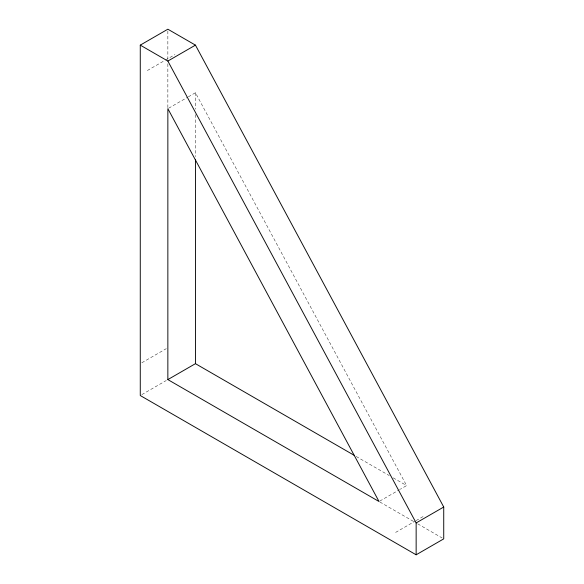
<?xml version="1.0" encoding="UTF-8"?>
<svg xmlns="http://www.w3.org/2000/svg" width="584" height="584" viewBox="0 0 584 584"><rect width="100%" height="100%" fill="white"/><g stroke="black" fill="none" stroke-linecap="round" stroke-linejoin="round"><path stroke-width="0.44" stroke-dasharray="2.92 2.19" d="M147.35 70.525L164.695 60.517M165.484 60.057L174.945 54.597M168.645 108.215L187.566 97.294M188.355 96.842L195.443 92.746L406.61 485.589L400.31 489.231M141.846 362.766L166.279 348.655M141.846 394.616L166.279 380.512M379.812 501.065L399.522 489.684M395.638 532.418L415.341 521.038M416.129 520.585L423.225 516.49M356.189 456.476L389.28 475.58M393.222 477.858L406.61 485.589M379.885 502.014L413.779 521.578M417.721 523.855L442.154 537.966M195.443 92.746L195.443 109.164M195.443 114.639L195.443 156.6M167.856 31.018L167.856 59.232M167.856 63.787L167.856 108.383"/><path stroke-width="0.88" d="M140.269 45.129L167.856 29.2L195.443 45.129L443.731 507.021L443.731 538.871L416.144 554.8L140.269 395.529L140.269 45.129L167.856 61.057L416.144 522.943L416.144 554.8M167.856 61.057L195.443 45.129M167.856 379.6L379.023 501.517L167.856 108.675L167.856 379.6L195.443 363.671L354.612 455.564M416.144 522.943L443.731 507.021M195.443 159.337L195.443 363.671"/></g></svg>
